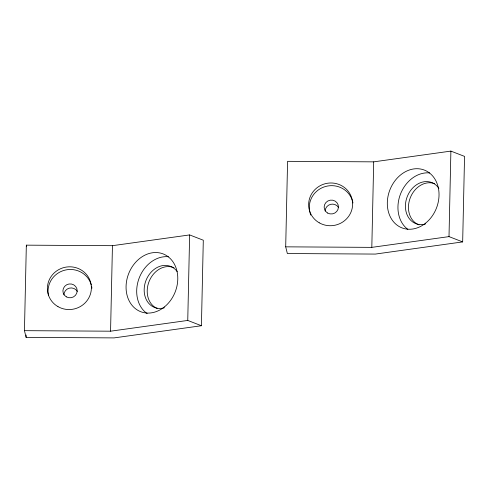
<?xml version="1.0" encoding="UTF-8"?>
<svg xmlns="http://www.w3.org/2000/svg" width="489" height="489" viewBox="0 0 489 489"><rect width="100%" height="100%" fill="white"/><g stroke="black" fill="none" stroke-linecap="round" stroke-linejoin="round"><path stroke-width="0.73" d="M24.45 330.668L26.333 245.154L112.446 245.68L189.634 234.922L203.302 240.221L201.419 325.735L114.084 337.899L26.106 337.361L24.45 330.668L110.563 331.194L187.752 320.436L201.419 325.735M26.106 337.361L26.155 335.069M110.563 331.194L112.446 245.68M187.752 320.436L189.634 234.922M285.698 246.841L287.581 161.327L373.694 161.853L450.889 151.101L464.55 156.394L462.667 241.908L375.338 254.078L287.355 253.534L285.698 246.841L371.811 247.367L449.006 236.615L462.667 241.908M371.811 247.367L373.694 161.853M449.006 236.615L450.889 151.101M26.333 245.154L26.663 246.493M147.183 313.62A30.996 25 -68.8 0 1 139.072 278.32A30.996 25 -68.8 0 1 168.436 256.749M164.139 307.881A22.042 17.781 -68.8 0 1 145.746 281.108A22.042 17.781 -68.8 0 1 177.22 271.591M157.183 308.467A22.042 17.781 -68.8 0 1 149.231 281.126A22.042 17.781 -68.8 0 1 173.992 267.727M63.888 294.83A7.164 6.938 -13.9 0 1 77.305 291.438M91.571 286.126A22.042 21.339 -13.9 0 1 91.914 288.198M48.521 295.582A22.042 21.339 -13.9 0 1 64.805 270.172A22.042 21.339 -13.9 0 1 91.229 284.781M407.832 229.365A30.996 25 -68.8 0 1 400.485 194.072A30.996 25 -68.8 0 1 429.684 172.929M425.387 224.054A22.042 17.781 -68.8 0 1 407.141 196.896A22.042 17.781 -68.8 0 1 438.877 188.344M419.055 224.891A22.042 17.781 -68.8 0 1 410.173 198.069A22.042 17.781 -68.8 0 1 434.623 183.656M325.142 211.003A7.164 6.938 -13.9 0 1 338.553 207.611M310.796 215.087A22.042 21.339 -13.9 0 1 310.105 213.106M309.928 212.434A22.042 21.339 -13.9 0 1 325.711 186.437A22.042 21.339 -13.9 0 1 352.477 200.961M352.661 201.627A22.042 21.339 -13.9 0 1 352.96 202.99M164.28 307.037A30.996 25 -68.8 0 0 165.423 254.965A30.996 25 -68.8 0 0 126.07 286.407A30.996 25 -68.8 0 0 164.28 307.037M57.977 306.627A22.042 21.339 -13.9 0 0 91.376 288.314A22.042 21.339 -13.9 0 0 58.79 269.598A22.042 21.339 -13.9 0 0 57.977 306.627M66.339 296.854A7.164 6.938 -13.9 0 0 77.195 290.9A7.164 6.938 -13.9 0 0 66.602 284.818A7.164 6.938 -13.9 0 0 66.339 296.854M425.528 223.216A30.996 25 -68.8 0 0 426.677 171.144A30.996 25 -68.8 0 0 387.319 202.58A30.996 25 -68.8 0 0 425.528 223.216M319.225 222.801A22.042 21.339 -13.9 0 0 352.624 204.488A22.042 21.339 -13.9 0 0 320.044 185.771A22.042 21.339 -13.9 0 0 319.225 222.801M327.587 213.027A7.164 6.938 -13.9 0 0 338.443 207.073A7.164 6.938 -13.9 0 0 327.85 200.991A7.164 6.938 -13.9 0 0 327.587 213.027"/></g></svg>
